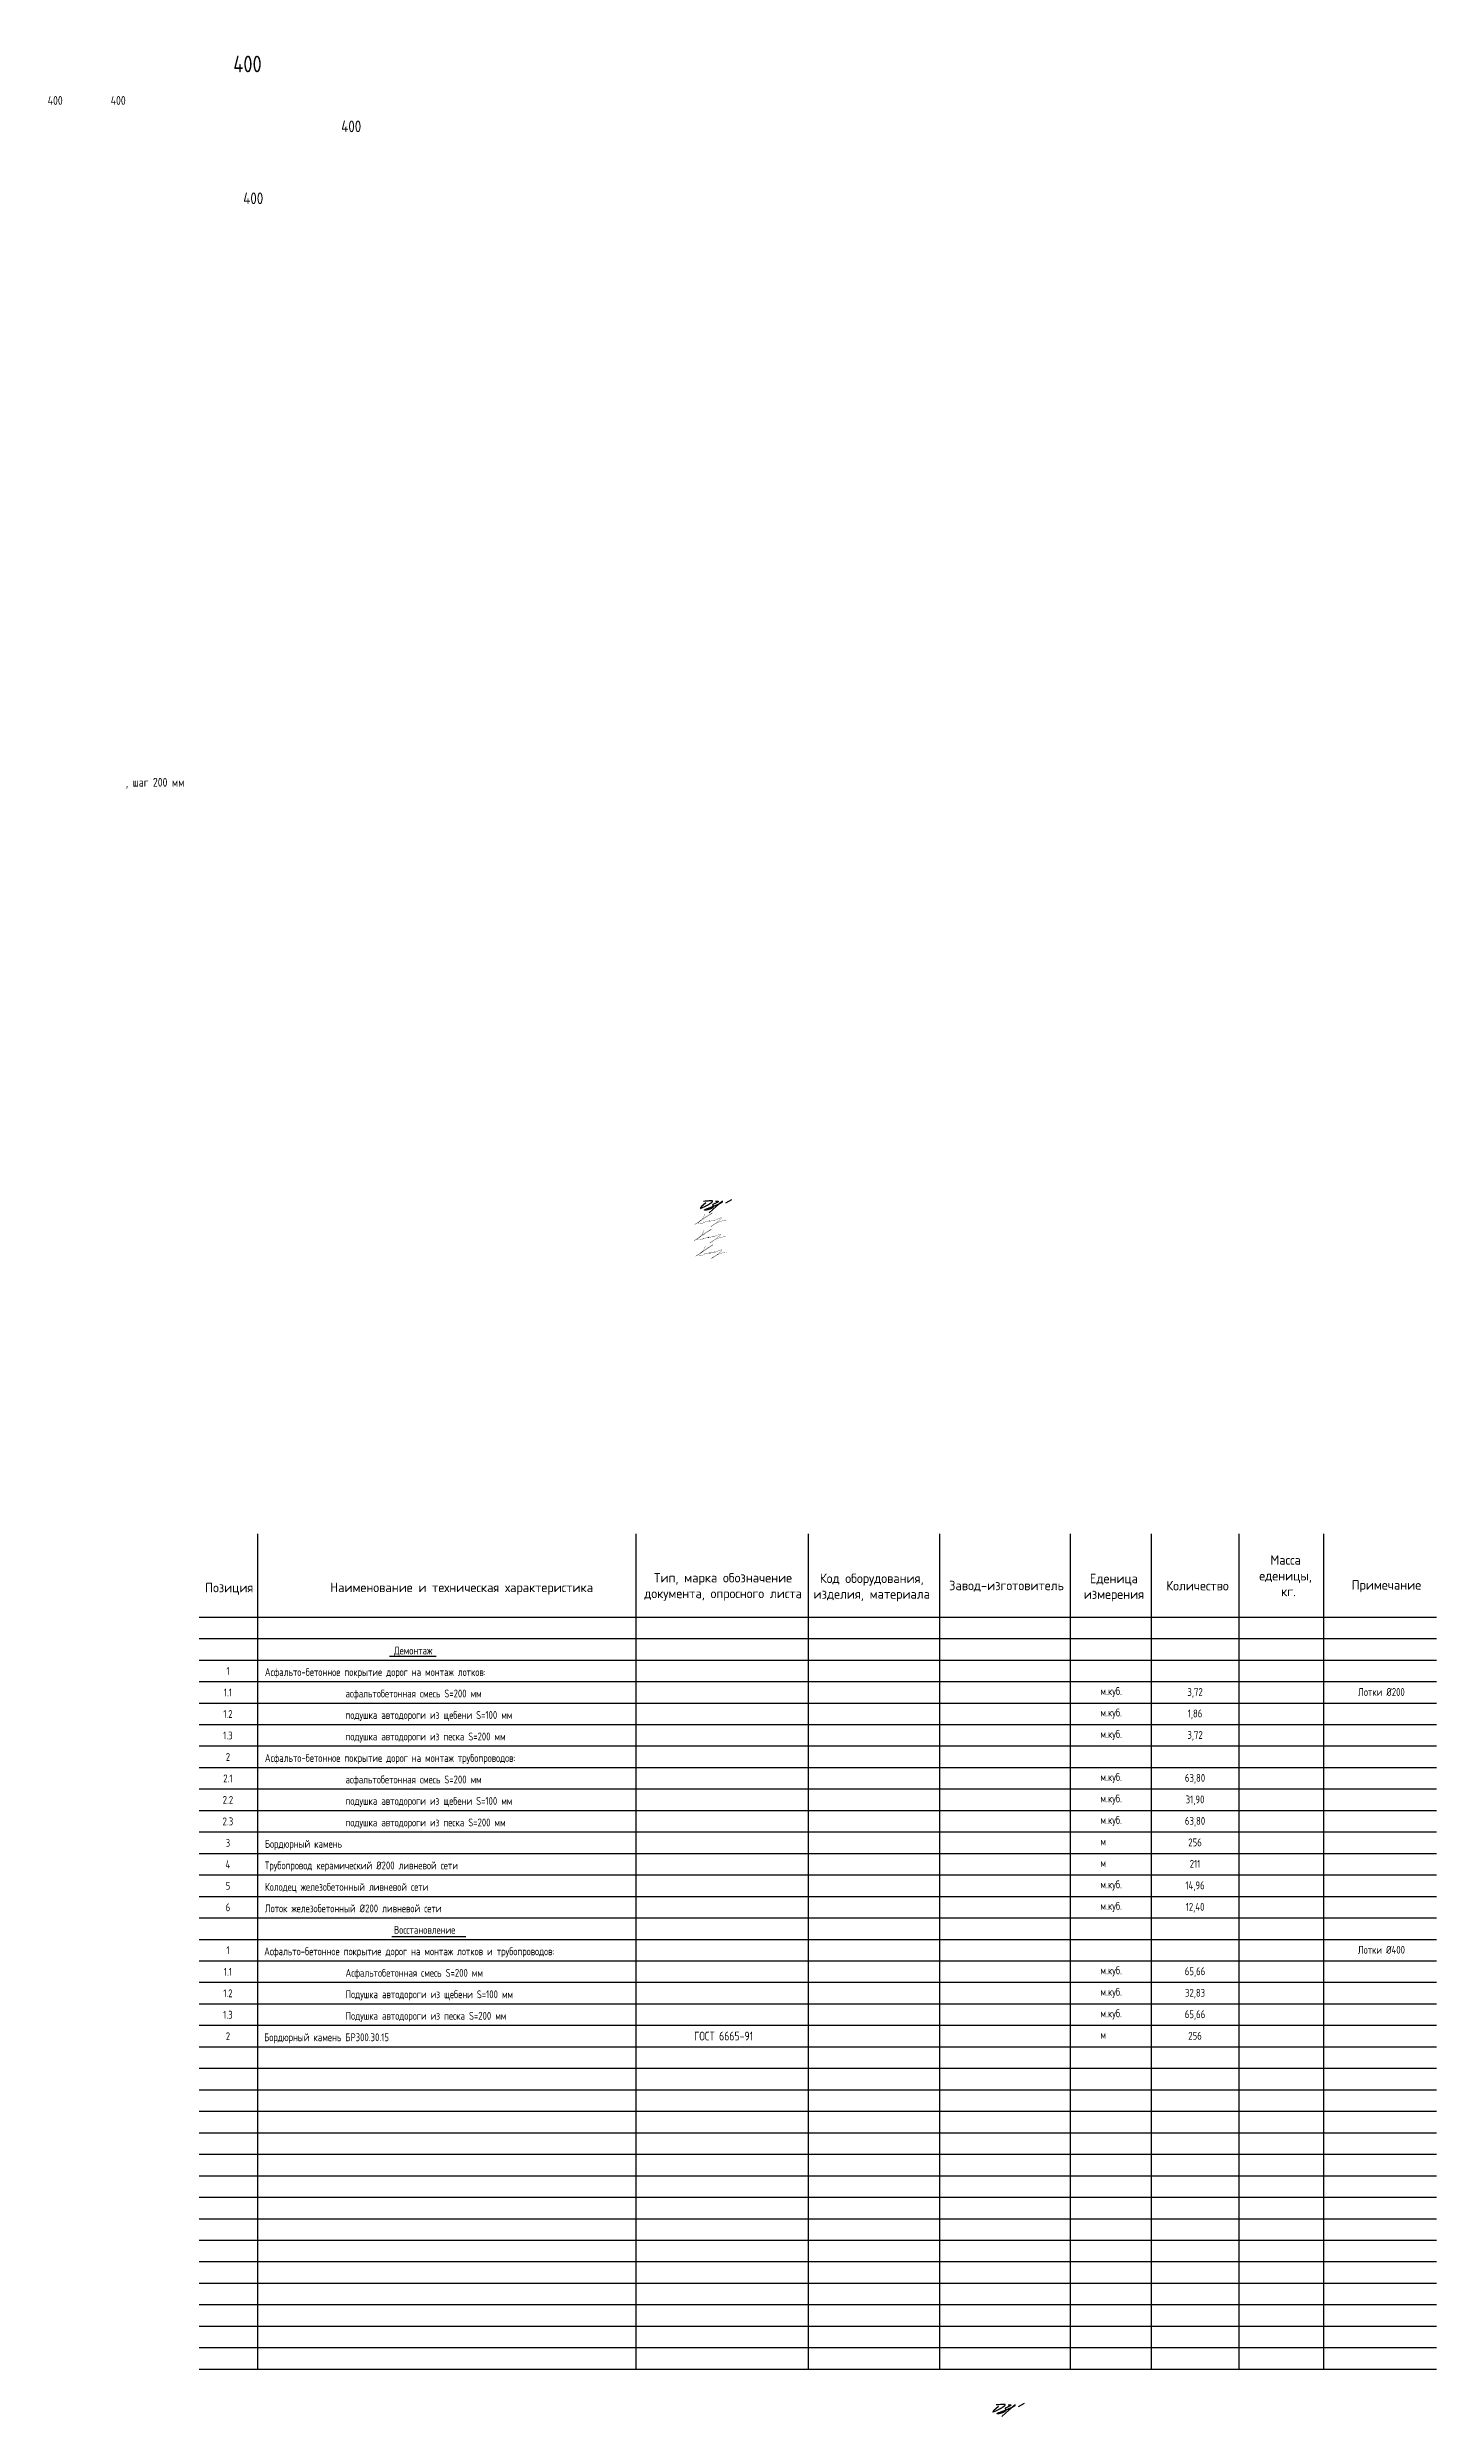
# Model space of a CAD drawing. Header units: millimetres. Extents: x 42571988 to 44740435, y 22138004 to 23263817.
# Drawn here: x 43272684 to 43317035, y 23187506 to 23263105 of the extents above; entities that cross this region are included whole.
import ezdxf
from ezdxf.enums import TextEntityAlignment as Align

# ---------------------------------------------------------------- set-up
doc = ezdxf.new("R2010")
doc.units = ezdxf.units.MM
doc.layers.add('подпись', color=7, linetype='Continuous', lineweight=25)
doc.styles.add('GOST 2.304', font='GOST_0.TTF')

# ---------------------------------------------------------------- blocks, each defined once
blk = doc.blocks.new('Косов')
at = {"layer": 'подпись', "color": 5, "lineweight": 30, "const_width": 0.0751}
blk.add_lwpolyline([(0, 0), (-0.07, -0.19), (-0.14, -0.36), (-0.2, -0.51), (-0.26, -0.65), (-0.31, -0.77), (-0.36, -0.87), (-0.41, -0.97), (-0.46, -1.07), (-0.51, -1.16), (-0.56, -1.26), (-0.62, -1.35), (-0.69, -1.44), (-0.76, -1.54), (-0.85, -1.64), (-0.96, -1.74), (-1.09, -1.84), (-1.23, -1.95), (-1.39, -2.06), (-1.57, -2.18), (-1.75, -2.3), (-1.94, -2.42), (-2.13, -2.54), (-2.32, -2.66), (-2.5, -2.78), (-2.67, -2.89), (-2.82, -2.99), (-2.91, -3.07), (-2.94, -3.1), (-2.89, -3.08), (-2.73, -2.99), (-2.46, -2.82), (-2.05, -2.56), (-1.49, -2.2), (-0.83, -1.77), (-0.12, -1.3), (0.58, -0.83), (1.23, -0.4), (1.76, -0.03), (2.13, 0.23), (2.28, 0.36), (2.17, 0.32), (1.85, 0.15), (1.36, -0.14), (0.77, -0.5), (0.14, -0.91), (-0.49, -1.33), (-1.05, -1.73), (-1.5, -2.08), (-1.78, -2.36), (-1.91, -2.57), (-1.92, -2.71), (-1.83, -2.8), (-1.67, -2.85), (-1.46, -2.86), (-1.24, -2.84), (-1.02, -2.81), (-0.84, -2.77), (-0.68, -2.72), (-0.56, -2.67), (-0.46, -2.61), (-0.38, -2.56), (-0.33, -2.5), (-0.29, -2.46), (-0.26, -2.42), (-0.24, -2.38), (-0.23, -2.36), (-0.23, -2.35), (-0.23, -2.34), (-0.24, -2.34), (-0.24, -2.35), (-0.24, -2.36), (-0.25, -2.39), (-0.24, -2.42), (-0.24, -2.46), (-0.23, -2.49), (-0.22, -2.53), (-0.21, -2.56), (-0.2, -2.58), (-0.2, -2.59), (-0.2, -2.59), (-0.2, -2.57), (-0.21, -2.53), (-0.23, -2.49), (-0.24, -2.45), (-0.26, -2.4), (-0.27, -2.36), (-0.29, -2.33), (-0.29, -2.31), (-0.3, -2.31), (-0.29, -2.32), (-0.27, -2.34), (-0.23, -2.36), (-0.17, -2.38), (-0.08, -2.39), (0.03, -2.39), (0.18, -2.36), (0.37, -2.32), (0.58, -2.25), (0.8, -2.18), (1.01, -2.1), (1.21, -2.03), (1.38, -1.97), (1.51, -1.93), (1.58, -1.91), (1.58, -1.93), (1.53, -1.97), (1.45, -2.03), (1.36, -2.09), (1.27, -2.16), (1.21, -2.21), (1.18, -2.25), (1.23, -2.25), (1.34, -2.22), (1.52, -2.17), (1.74, -2.09), (1.98, -2.01), (2.23, -1.93), (2.45, -1.85), (2.64, -1.79), (2.77, -1.76), (2.83, -1.77), (2.83, -1.8), (2.8, -1.84), (2.75, -1.89), (2.71, -1.93), (2.7, -1.96), (2.73, -1.96), (2.83, -1.93), (3.02, -1.85), (3.27, -1.74), (3.56, -1.61), (3.88, -1.47), (4.2, -1.34), (4.49, -1.22), (4.73, -1.14), (4.9, -1.11), (4.99, -1.13), (4.99, -1.2), (4.93, -1.31), (4.8, -1.46), (4.63, -1.64), (4.41, -1.84), (4.17, -2.05), (3.92, -2.27), (3.65, -2.48), (3.39, -2.69), (3.13, -2.89), (2.88, -3.07), (2.64, -3.24), (2.43, -3.39), (2.23, -3.52), (2.07, -3.62), (1.94, -3.7), (1.84, -3.75), (1.79, -3.76), (1.79, -3.74), (1.85, -3.69), (1.97, -3.6), (2.16, -3.47), (2.42, -3.31), (2.75, -3.1), (3.16, -2.87), (3.62, -2.63), (4.14, -2.4), (4.7, -2.19), (5.28, -2.03), (5.89, -1.92), (6.5, -1.88)], dxfattribs=at)
blk = doc.blocks.new('Драничников')
at = {"layer": 'подпись', "color": 5, "lineweight": 30}
for points in [[(1.86, 1.95), (0.94, 1.14), (0.35, 0.58), (0.02, 0.22), (-0.09, 0.03), (-0.03, -0.03), (0.15, 0.02), (0.41, 0.12), (0.7, 0.26), (0.97, 0.39), (1.23, 0.51), (1.47, 0.63), (1.69, 0.74), (1.89, 0.84), (2.08, 0.94), (2.27, 1.04), (2.44, 1.13), (2.6, 1.22), (2.76, 1.31), (2.9, 1.39), (3.04, 1.48), (3.17, 1.56), (3.3, 1.64), (3.42, 1.71), (3.53, 1.78), (3.63, 1.86), (3.73, 1.92), (3.82, 1.99), (3.9, 2.05), (3.98, 2.11), (4.04, 2.17), (4.1, 2.22), (4.15, 2.26), (4.18, 2.3), (4.21, 2.34), (4.23, 2.37), (4.24, 2.4), (4.25, 2.42), (4.25, 2.45), (4.26, 2.47), (4.26, 2.49), (4.26, 2.51), (4.26, 2.53), (4.25, 2.55), (4.25, 2.56), (4.24, 2.58), (4.23, 2.59), (4.22, 2.6), (4.2, 2.61), (4.18, 2.62), (4.14, 2.62), (4.1, 2.63), (4.05, 2.63), (3.99, 2.63), (3.91, 2.63), (3.82, 2.63), (3.7, 2.63), (3.57, 2.63), (3.4, 2.63), (3.19, 2.63), (2.92, 2.61), (2.59, 2.59), (2.18, 2.56), (1.68, 2.52), (1.07, 2.47)], [(5.3, 2.57), (5.53, 2.57), (5.71, 2.57), (5.85, 2.57), (5.97, 2.56), (6.05, 2.56), (6.12, 2.56), (6.17, 2.55), (6.2, 2.55), (6.23, 2.54), (6.25, 2.53), (6.26, 2.52), (6.27, 2.5), (6.28, 2.49), (6.28, 2.47), (6.28, 2.45), (6.28, 2.44), (6.28, 2.41), (6.28, 2.39), (6.26, 2.36), (6.24, 2.33), (6.2, 2.29), (6.13, 2.24), (6.04, 2.18), (5.92, 2.12), (5.77, 2.04), (5.6, 1.95), (5.4, 1.85), (5.2, 1.75), (5.01, 1.66), (4.82, 1.56), (4.65, 1.47), (4.5, 1.4), (4.39, 1.33), (4.31, 1.28), (4.26, 1.24), (4.23, 1.2), (4.22, 1.17), (4.23, 1.15), (4.24, 1.13), (4.26, 1.11), (4.29, 1.1), (4.31, 1.08), (4.34, 1.06), (4.36, 1.04), (4.39, 1.02), (4.41, 1), (4.44, 0.97), (4.46, 0.94), (4.49, 0.9), (4.51, 0.86), (4.52, 0.81), (4.53, 0.76), (4.54, 0.71), (4.54, 0.66), (4.53, 0.6), (4.51, 0.54), (4.48, 0.48), (4.45, 0.41), (4.4, 0.35), (4.34, 0.29), (4.26, 0.22), (4.18, 0.15), (4.08, 0.09), (3.97, 0.03), (3.85, -0.04), (3.72, -0.1), (3.57, -0.16), (3.42, -0.22), (3.27, -0.28), (3.11, -0.33), (2.96, -0.38), (2.81, -0.43), (2.66, -0.47), (2.52, -0.51), (2.39, -0.54), (2.26, -0.58), (2.15, -0.6), (2.04, -0.63), (1.94, -0.65), (1.85, -0.66), (1.77, -0.68), (1.69, -0.69), (1.63, -0.69), (1.58, -0.7), (1.53, -0.7), (1.49, -0.69), (1.46, -0.69), (1.43, -0.68), (1.41, -0.67), (1.39, -0.67), (1.38, -0.65), (1.38, -0.64), (1.38, -0.63), (1.38, -0.61), (1.39, -0.59), (1.41, -0.57), (1.42, -0.55), (1.45, -0.53), (1.49, -0.5), (1.55, -0.47), (1.63, -0.43), (1.73, -0.38), (1.87, -0.32), (2.05, -0.24), (2.26, -0.16), (2.51, -0.06), (2.79, 0.05), (3.08, 0.16), (3.38, 0.28), (3.68, 0.39), (3.98, 0.51), (4.26, 0.62), (4.53, 0.72), (4.77, 0.82), (4.99, 0.91), (5.2, 1), (5.39, 1.08), (5.57, 1.16), (5.74, 1.24), (5.9, 1.31), (6.06, 1.38), (6.2, 1.44), (6.35, 1.51), (6.48, 1.57), (6.61, 1.63), (6.74, 1.7), (6.86, 1.75), (6.97, 1.81), (7.08, 1.87), (7.19, 1.93), (7.28, 1.98), (7.38, 2.04), (7.46, 2.09), (7.54, 2.14), (7.62, 2.18), (7.68, 2.23), (7.74, 2.27), (7.79, 2.3), (7.83, 2.33), (7.86, 2.36), (7.88, 2.39), (7.89, 2.41), (7.9, 2.43), (7.89, 2.44), (7.88, 2.46), (7.86, 2.46), (7.83, 2.46), (7.79, 2.46), (7.75, 2.45), (7.7, 2.43), (7.64, 2.41), (7.57, 2.37), (7.5, 2.32), (7.37, 2.21), (7.15, 2.02), (6.78, 1.7), (6.24, 1.21), (5.46, 0.51), (4.41, -0.44), (3.03, -1.67)], [(8.98, 1.97), (11.17, 3.08)]]:
    blk.add_lwpolyline(points, dxfattribs=at)

msp = doc.modelspace()

# ---------------------------------------------------------------- linework, layer by layer
at = {"lineweight": 30, "ltscale": 2}
for p, q in [((43279396.1, 23215672.5), (43279396.1, 23189023)), ((43291471.1, 23215672.5), (43291471.1, 23189023)), ((43296968.2, 23215672.5), (43296968.2, 23189023)), ((43301168.5, 23215672.5), (43301168.5, 23189023)), ((43305334.8, 23215672.5), (43305334.8, 23189023)), ((43307920.9, 23215672.5), (43307920.9, 23189023)), ((43310723.6, 23215672.5), (43310723.6, 23189023)), ((43313438.9, 23189023), (43313438.9, 23215672.5)), ((43277535.1, 23213018), (43317035.1, 23213018)), ((43277535.1, 23189023), (43317035.1, 23189023))]:
    msp.add_line(p, q, dxfattribs=at)
at = {"ltscale": 2}
for p, q in [((43277535.1, 23212332.4), (43317035.1, 23212332.4)), ((43277535.1, 23211646.8), (43317035.1, 23211646.8)), ((43283605.3, 23211765.7), (43285097.6, 23211765.7)), ((43277535.1, 23210961.3), (43317035.1, 23210961.3)), ((43277535.1, 23210275.7), (43317035.1, 23210275.7)), ((43277535.1, 23210275.7), (43317035.1, 23210275.7)), ((43277535.1, 23209590.1), (43317035.1, 23209590.1)), ((43277535.1, 23209590.1), (43317035.1, 23209590.1)), ((43277535.1, 23208904.6), (43317035.1, 23208904.6)), ((43277535.1, 23208219), (43317035.1, 23208219)), ((43277535.1, 23207533.4), (43317035.1, 23207533.4)), ((43277535.1, 23206847.8), (43317035.1, 23206847.8)), ((43277535.1, 23206162.3), (43317035.1, 23206162.3)), ((43277535.1, 23205476.7), (43315289.2, 23205476.7)), ((43277535.1, 23205476.7), (43317035.1, 23205476.7)), ((43277535.1, 23204791.1), (43315289.2, 23204791.1)), ((43277535.1, 23204791.1), (43317035.1, 23204791.1)), ((43277535.1, 23204105.6), (43317035.1, 23204105.6)), ((43277535.1, 23203420), (43317035.1, 23203420)), ((43277535.1, 23202734.4), (43317035.1, 23202734.4)), ((43277535.1, 23202048.8), (43317035.1, 23202048.8)), ((43277535.1, 23201363.3), (43317035.1, 23201363.3)), ((43277535.1, 23200677.7), (43317035.1, 23200677.7)), ((43277535.1, 23199992.1), (43317035.1, 23199992.1)), ((43277535.1, 23199306.6), (43317035.1, 23199306.6)), ((43277535.1, 23198621), (43317035.1, 23198621)), ((43277535.1, 23197935.4), (43317035.1, 23197935.4)), ((43277535.1, 23197249.8), (43317035.1, 23197249.8)), ((43277535.1, 23196564.3), (43317035.1, 23196564.3)), ((43277535.1, 23195878.7), (43317035.1, 23195878.7)), ((43277535.1, 23195193.1), (43317035.1, 23195193.1)), ((43277535.1, 23194507.6), (43317035.1, 23194507.6)), ((43277535.1, 23193822), (43317035.1, 23193822)), ((43277535.1, 23193136.4), (43317035.1, 23193136.4)), ((43277535.1, 23192450.8), (43317035.1, 23192450.8)), ((43277535.1, 23191765.3), (43317035.1, 23191765.3)), ((43277535.1, 23191079.7), (43317035.1, 23191079.7)), ((43277535.1, 23190394.1), (43317035.1, 23190394.1)), ((43277535.1, 23189708.6), (43317035.1, 23189708.6))]:
    msp.add_line(p, q, dxfattribs=at)
msp.add_line((43283681, 23202825.1), (43286047.7, 23202825.1))

# ---------------------------------------------------------------- block references
at = {"color": 1, "xscale": 106.48, "yscale": 106.48, "zscale": 106.48}
for p in [(43293670.6, 23225876.4), (43293642.1, 23225353.7), (43293689.7, 23224859.5)]:
    msp.add_blockref('Косов', p, dxfattribs=at)
at = {"layer": 'подпись', "color": 1, "ltscale": 100, "xscale": 89.60000000000001, "yscale": 89.60000000000001, "zscale": 89.60000000000001}
for p in [(43293537.8, 23226061.7), (43302877.7, 23187655.8)]:
    msp.add_blockref('Драничников', p, dxfattribs=at)

# ---------------------------------------------------------------- texts
at = {"color": 7, "style": 'GOST 2.304'}
for s, p in [('Демонтаж', (43283747.5, 23211824.8)), ('Асфальто-бетонное покрытие дорог на монтаж лотков:', (43279628.2, 23211139.3)), ('асфальтобетонная смесь S=200 мм', (43282202.6, 23210453.7)), ('м.куб.', (43306304.1, 23210531.7)), ('подушка автодороги из щебени S=100 мм', (43282202.6, 23209768.1)), ('м.куб.', (43306304.1, 23209846.1)), ('подушка автодороги из песка S=200 мм', (43282202.6, 23209082.6)), ('м.куб.', (43306304.1, 23209160.5)), ('Асфальто-бетонное покрытие дорог на монтаж трубопроводов:', (43279628.2, 23208397)), ('асфальтобетонная смесь S=200 мм', (43282202.6, 23207711.4)), ('м.куб.', (43306304.1, 23207789.4)), ('м.куб.', (43306304.1, 23207103.8)), ('подушка автодороги из щебени S=100 мм', (43282202.6, 23207025.8)), ('подушка автодороги из песка S=200 мм', (43282202.6, 23206340.3)), ('м.куб.', (43306304.1, 23206418.3)), ('Бордюрный камень', (43279628.2, 23205654.7)), ('м', (43306304.1, 23205732.7)), ('Трубопровод керамический %%C200 ливневой сети', (43279628.2, 23204969.1)), ('м', (43306304.1, 23205047.1)), ('Колодец железобетонный ливневой сети', (43279628.2, 23204283.6)), ('м.куб.', (43306304.1, 23204361.5)), ('Лоток железобетонный %%C200 ливневой сети', (43279628.2, 23203598)), ('м.куб.', (43306304.1, 23203676)), ('Восстановление', (43283747.5, 23202912.4)), ('Асфальто-бетонное покрытие дорог на монтаж лотков и трубопроводов:', (43279605.5, 23202226.8)), ('Асфальтобетонная смесь S=200 мм', (43282202.6, 23201541.3)), ('м.куб.', (43306304.1, 23201619.3)), ('Подушка автодороги из щебени S=100 мм', (43282202.6, 23200855.7)), ('м.куб.', (43306304.1, 23200933.7)), ('м.куб.', (43306304.1, 23200248.1)), ('Подушка автодороги из песка S=200 мм', (43282202.6, 23200170.1)), ('Бордюрный камень БР300.30.15', (43279605.5, 23199484.6)), ('м', (43306304.1, 23199562.5))]:
    msp.add_text(s, height=250, dxfattribs=at).set_placement(p)
for s, p in [('1', (43278447.9, 23211297.7)), ('1.1', (43278447.9, 23210612.1)), ('3,72', (43309322.2, 23210627.8)), ('Лотки %%C200', (43315273.1, 23210627.8)), ('1.2', (43278447.9, 23209926.6)), ('1,86', (43309322.2, 23209942.2)), ('1.3', (43278447.9, 23209241)), ('3,72', (43309322.2, 23209256.6)), ('2', (43278447.9, 23208555.4)), ('2.2', (43278447.9, 23207184.3)), ('2.1', (43278447.9, 23207869.8)), ('63,80', (43309322.2, 23207885.5)), ('31,90', (43309322.2, 23207199.9)), ('2.3', (43278447.9, 23206498.7)), ('63,80', (43309322.2, 23206514.4)), ('3', (43278447.9, 23205813.1)), ('256', (43309322.2, 23205828.8)), ('4', (43278447.9, 23205127.6)), ('211', (43309322.2, 23205143.2)), ('5', (43278447.9, 23204442)), ('14,96', (43309322.2, 23204457.6)), ('6', (43278447.9, 23203756.4)), ('12,40', (43309322.2, 23203772.1)), ('1', (43278447.9, 23202385.3)), ('Лотки %%C400', (43315273.1, 23202400.9)), ('1.1', (43278447.9, 23201699.7)), ('65,66', (43309322.2, 23201715.4)), ('1.2', (43278447.9, 23201014.1)), ('32,83', (43309322.2, 23201029.8)), ('1.3', (43278447.9, 23200328.6)), ('2', (43278447.9, 23199643)), ('65,66', (43309322.2, 23200344.2)), ('256', (43309322.2, 23199658.6))]:
    msp.add_text(s, height=250, dxfattribs=at).set_placement(p, align=Align.MIDDLE_CENTER)
msp.add_text('ГОСТ 6665-91', height=279.994, dxfattribs=at).set_placement((43294272.5, 23199649.9), align=Align.MIDDLE)
at = {"insert": (43275187.7, 23239794.4), "char_height": 280, "attachment_point": 1, "style": 'GOST 2.304'}
msp.add_mtext_dynamic_manual_height_columns(', шаг 200 мм', width=2395.296, gutter_width=12.5, heights=[0], dxfattribs=at)
at = {"color": 0, "char_height": 300.965, "attachment_point": 2, "style": 'GOST 2.304'}
for s, insert, width in [('{\\fGOST Common|b0|i0|c204|p34;Масса \\Pеденицы\\fGOST Common|b0|i0|c186|p34;,\\fGOST Common|b0|i0|c204|p34;\\P кг\\fGOST Common|b0|i0|c186|p34;.}', (43312213.7, 23214989.3), 2854.507), ('{\\fGOST Common|b0|i0|c204|p34;Позиция}', (43278490, 23214109.1), 1860.95), ('{\\fGOST Common|b0|i0|c204|p34;Наименование и техническая характеристика }', (43285908.4, 23214114.1), 9313.302), ('{\\fGOST Common|b0|i0|c204|p34;Тип\\fGOST Common|b0|i0|c186|p34;,\\fGOST Common|b0|i0|c204|p34; марка обозначение документа\\fGOST Common|b0|i0|c186|p34;,\\fGOST Common|b0|i0|c204|p34; опросного листа}', (43294254.1, 23214423.9), 5505.924), ('{\\fGOST Common|b0|i0|c204|p34;Код оборудования\\fGOST Common|b0|i0|c186|p34;,\\fGOST Common|b0|i0|c204|p34; изделия\\fGOST Common|b0|i0|c186|p34;,\\fGOST Common|b0|i0|c204|p34; материала}', (43299001.9, 23214404.8), 3970.046), ('{\\fGOST Common|b0|i0|c204|p34;Завод\\fGOST Common|b0|i0|c186|p34;-\\fGOST Common|b0|i0|c204|p34;изготовитель}', (43303302.8, 23214176.5), 2854.507), ('{\\fGOST Common|b0|i0|c204|p34;Еденица измерения}', (43306732, 23214400.2), 2854.507), ('{\\fGOST Common|b0|i0|c204|p34;Количество}', (43309400, 23214168.4), 2854.507), ('{\\fGOST Common|b0|i0|c204|p34;Примечание}', (43315431.2, 23214194.1), 2854.507)]:
    msp.add_mtext(s, dxfattribs=dict(at, insert=insert, width=width))

# ---------------------------------------------------------------- wipeouts: each hides what was drawn before it
for points in [[(43278377.8, 23262954.2), (43278377.8, 23262192.6), (43279042.2, 23262260.9), (43279393.9, 23262251.1), (43279428.1, 23262924.9)], [(43272683.7, 23261600.4), (43272683.7, 23261219.6), (43273015.9, 23261253.7), (43273191.8, 23261248.9), (43273208.9, 23261585.7)], [(43274694.9, 23261600.4), (43274694.9, 23261219.6), (43275027.1, 23261253.7), (43275202.9, 23261248.9), (43275220, 23261585.7)], [(43282050.8, 23260837.9), (43282050.8, 23260330.1), (43282493.7, 23260375.7), (43282728.2, 23260369.2), (43282751, 23260818.3)], [(43278923.1, 23258542.2), (43278923.1, 23258034.4), (43279366, 23258080), (43279600.5, 23258073.5), (43279623.3, 23258522.6)], [(43277024.7, 23251108.5), (43277494.6, 23251097.8), (43277419.3, 23250669.3), (43277060.6, 23250671.1), (43276987, 23250818.1)], [(43282045.1, 23251108.5), (43282515, 23251097.8), (43282439.7, 23250669.3), (43282080.9, 23250671.1), (43282007.4, 23250818.1)]]:
    msp.add_wipeout(points)

# ---------------------------------------------------------------- next in the draw order: texts
at = {"insert": (43278619.6, 23262839.6), "char_height": 530, "attachment_point": 1, "style": 'GOST 2.304', "bg_fill": 3, "box_fill_scale": 1.5, "bg_fill_color": 256, "bg_fill_transparency": 0}
msp.add_mtext_dynamic_manual_height_columns('400', width=179.818, gutter_width=12.5, heights=[0], dxfattribs=at)
at = {"attachment_point": 1, "style": 'GOST 2.304'}
for insert, char_height in [((43272694.7, 23261550.6), 280), ((43274705.8, 23261550.6), 280), ((43282065.4, 23260771.4), 373.33), ((43278937.7, 23258475.7), 373.33)]:
    msp.add_mtext_dynamic_manual_height_columns('400', width=179.818, gutter_width=12.5, heights=[0], dxfattribs=dict(at, insert=insert, char_height=char_height))

doc.saveas('drawing.dxf')
